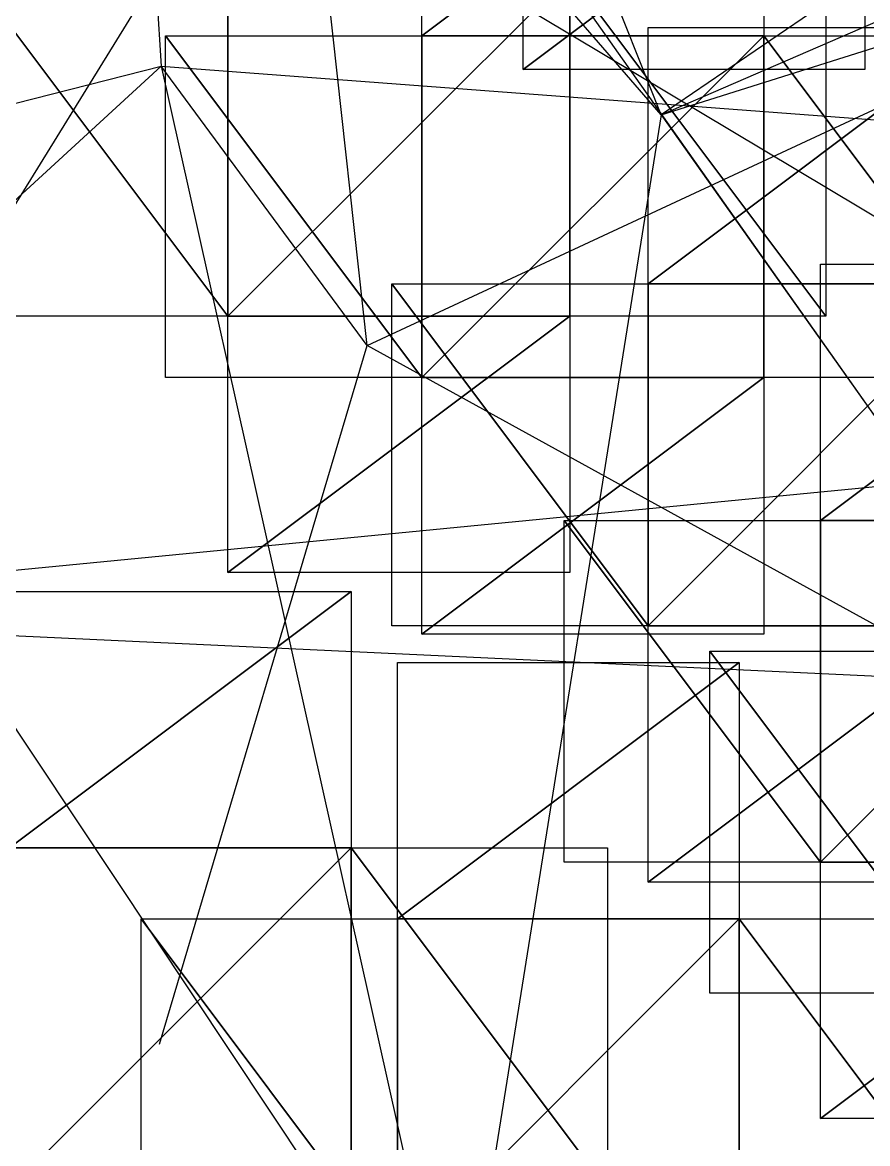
# Model space of a CAD drawing. Header units: metres. Extents: x -204 to 160, y -126 to 162.
# Drawn here: x -39.32 to -24.48, y -28.65 to -8.97 of the extents above; entities that cross this region are included whole.
import ezdxf

# ---------------------------------------------------------------- set-up
doc = ezdxf.new("R2010")
doc.units = ezdxf.units.M

msp = doc.modelspace()

# ---------------------------------------------------------------- linework, layer by layer
for p, q in [((-28.103207, -10.590538, -259.50635), (-48.666924, 13.106949, -273.61987)), ((-42.393276, -16.930363, -272.7777), (-25.890244, 9.73909, -262.0864)), ((-37.855213, 6.790251, -286.30136), (-36.884808, -9.738489, -264.6768)), ((-37.855213, 6.790251, -286.30136), (-36.884808, -9.738489, -264.6768)), ((-33.2682, -14.642693, -242.31567), (-35.43261, 5.1196938, -234.46706)), ((-28.103207, -10.590538, -259.50635), (-33.589653, 3.1471195, -258.0002)), ((-10.635164, 1.3032866, -271.68076), (-28.103207, -10.590538, -259.50635)), ((-33.624786, -2.7577734, -289.06366), (-23.539116, -17.041021, -278.90283)), ((-32.303497, -9.20488, -433.01532), (-32.303497, -4.7048798, -433.01532)), ((-32.303497, -9.20488, -433.01532), (-32.303497, -4.7048798, -433.01532)), ((-32.303497, -9.20488, -433.01532), (-32.303497, -4.7048798, -433.01532)), ((-32.303497, -9.20488, -433.01532), (-32.303497, -4.7048798, -433.01532)), ((-32.303497, -9.20488, -433.01532), (-32.303497, -4.7048798, -433.01532)), ((-32.303497, -9.20488, -433.01532), (-32.303497, -4.7048798, -433.01532)), ((-32.303497, -9.20488, -433.01532), (-32.303497, -4.7048798, -433.01532)), ((-26.303497, -4.7048798, -433.01532), (-26.303497, -9.20488, -433.01532)), ((-26.303497, -4.7048798, -433.01532), (-26.303497, -9.20488, -433.01532)), ((-26.303497, -4.7048798, -433.01532), (-26.303497, -9.20488, -433.01532)), ((-26.303497, -4.7048798, -433.01532), (-26.303497, -9.20488, -433.01532)), ((-26.303497, -4.7048798, -433.01532), (-26.303497, -9.20488, -433.01532)), ((-26.303497, -4.7048798, -433.01532), (-26.303497, -9.20488, -433.01532)), ((-26.303497, -4.7048798, -433.01532), (-26.303497, -9.20488, -433.01532)), ((-30.525787, -9.797379, -433.01532), (-30.525787, -5.2973785, -433.01532)), ((-30.525787, -9.797379, -433.01532), (-30.525787, -5.2973785, -433.01532)), ((-30.525787, -9.797379, -433.01532), (-30.525787, -5.2973785, -433.01532)), ((-24.525787, -5.2973785, -433.01532), (-24.525787, -9.797379, -433.01532)), ((-24.525787, -5.2973785, -433.01532), (-24.525787, -9.797379, -433.01532)), ((-24.525787, -5.2973785, -433.01532), (-24.525787, -9.797379, -433.01532)), ((-28.103207, -10.590538, -259.50635), (-16.896475, -5.747658, -223.67589)), ((-33.2682, -14.642693, -242.31567), (-17.14109, -7.1392493, -253.29237)), ((-28.103207, -10.590538, -259.50635), (-17.14109, -7.1392493, -253.29237)), ((-10.514463, -20.662128, -209.32155), (-31.44392, -8.138844, -212.03003)), ((-25.209991, -8.126923, -433.01532), (-25.209991, -14.126923, -433.01532)), ((-25.209991, -8.126923, -433.01532), (-25.209991, -14.126923, -433.01532)), ((-25.209991, -8.126923, -433.01532), (-25.209991, -14.126923, -433.01532)), ((-25.209991, -8.126923, -433.01532), (-25.209991, -14.126923, -433.01532)), ((-36.803497, -15.20488, -433.01532), (-36.803497, -9.20488, -433.01532)), ((-36.803497, -9.20488, -433.01532), (-32.303497, -9.20488, -433.01532)), ((-36.803497, -15.20488, -433.01532), (-36.803497, -9.20488, -433.01532)), ((-36.803497, -9.20488, -433.01532), (-32.303497, -9.20488, -433.01532)), ((-36.803497, -15.20488, -433.01532), (-36.803497, -9.20488, -433.01532)), ((-36.803497, -9.20488, -433.01532), (-32.303497, -9.20488, -433.01532)), ((-36.803497, -15.20488, -433.01532), (-36.803497, -9.20488, -433.01532)), ((-36.803497, -9.20488, -433.01532), (-32.303497, -9.20488, -433.01532)), ((-36.803497, -15.20488, -433.01532), (-36.803497, -9.20488, -433.01532)), ((-36.803497, -9.20488, -433.01532), (-32.303497, -9.20488, -433.01532)), ((-36.803497, -15.20488, -433.01532), (-36.803497, -9.20488, -433.01532)), ((-36.803497, -9.20488, -433.01532), (-32.303497, -9.20488, -433.01532)), ((-36.803497, -15.20488, -433.01532), (-36.803497, -9.20488, -433.01532)), ((-36.803497, -9.20488, -433.01532), (-32.303497, -9.20488, -433.01532)), ((-28.33136, -13.560669, -433.01532), (-28.33136, -9.060669, -433.01532)), ((-28.33136, -9.060669, -433.01532), (-22.33136, -9.060669, -433.01532)), ((-28.33136, -13.560669, -433.01532), (-28.33136, -9.060669, -433.01532)), ((-28.33136, -9.060669, -433.01532), (-22.33136, -9.060669, -433.01532)), ((-28.33136, -13.560669, -433.01532), (-28.33136, -9.060669, -433.01532)), ((-28.33136, -9.060669, -433.01532), (-22.33136, -9.060669, -433.01532)), ((-28.33136, -13.560669, -433.01532), (-28.33136, -9.060669, -433.01532)), ((-28.33136, -9.060669, -433.01532), (-22.33136, -9.060669, -433.01532)), ((-28.33136, -13.560669, -433.01532), (-28.33136, -9.060669, -433.01532)), ((-28.33136, -9.060669, -433.01532), (-22.33136, -9.060669, -433.01532)), ((-26.303497, -9.20488, -433.01532), (-21.803497, -9.20488, -433.01532)), ((-26.303497, -9.20488, -433.01532), (-21.803497, -9.20488, -433.01532)), ((-26.303497, -9.20488, -433.01532), (-21.803497, -9.20488, -433.01532)), ((-26.303497, -9.20488, -433.01532), (-21.803497, -9.20488, -433.01532)), ((-26.303497, -9.20488, -433.01532), (-21.803497, -9.20488, -433.01532)), ((-26.303497, -9.20488, -433.01532), (-21.803497, -9.20488, -433.01532)), ((-26.303497, -9.20488, -433.01532), (-21.803497, -9.20488, -433.01532)), ((-57.561813, -15.001169, -238.16144), (-36.884808, -9.738489, -264.6768)), ((-36.884808, -9.738489, -264.6768), (-47.361496, -19.359016, -256.12433)), ((-36.884808, -9.738489, -264.6768), (-47.361496, -19.359016, -256.12433)), ((-36.884808, -9.738489, -264.6768), (-31.68674, -33.020416, -256.94885)), ((-36.884808, -9.738489, -264.6768), (-3.7644196, -12.22746, -272.21716)), ((-33.2682, -14.642693, -242.31567), (-36.884808, -9.738489, -264.6768)), ((-24.525787, -9.797379, -433.01532), (-30.525787, -9.797379, -433.01532)), ((-24.525787, -9.797379, -433.01532), (-30.525787, -9.797379, -433.01532)), ((-24.525787, -9.797379, -433.01532), (-30.525787, -9.797379, -433.01532)), ((-28.103207, -10.590538, -259.50635), (-31.68674, -33.020416, -256.94885)), ((-28.103207, -10.590538, -259.50635), (-23.539116, -17.041021, -278.90283)), ((-25.307709, -17.71103, -433.01532), (-25.307709, -13.211029, -433.01532)), ((-25.307709, -13.211029, -433.01532), (-19.307709, -13.211029, -433.01532)), ((-25.307709, -17.71103, -433.01532), (-25.307709, -13.211029, -433.01532)), ((-25.307709, -13.211029, -433.01532), (-19.307709, -13.211029, -433.01532)), ((-32.83136, -19.560669, -433.01532), (-32.83136, -13.560669, -433.01532)), ((-32.83136, -13.560669, -433.01532), (-28.33136, -13.560669, -433.01532)), ((-32.83136, -19.560669, -433.01532), (-32.83136, -13.560669, -433.01532)), ((-32.83136, -13.560669, -433.01532), (-28.33136, -13.560669, -433.01532)), ((-32.83136, -19.560669, -433.01532), (-32.83136, -13.560669, -433.01532)), ((-32.83136, -13.560669, -433.01532), (-28.33136, -13.560669, -433.01532)), ((-32.83136, -19.560669, -433.01532), (-32.83136, -13.560669, -433.01532)), ((-32.83136, -13.560669, -433.01532), (-28.33136, -13.560669, -433.01532)), ((-32.83136, -19.560669, -433.01532), (-32.83136, -13.560669, -433.01532)), ((-32.83136, -13.560669, -433.01532), (-28.33136, -13.560669, -433.01532)), ((-35.70999, -14.126923, -433.01532), (-40.20999, -14.126923, -433.01532)), ((-35.70999, -14.126923, -433.01532), (-40.20999, -14.126923, -433.01532)), ((-35.70999, -14.126923, -433.01532), (-40.20999, -14.126923, -433.01532)), ((-35.70999, -14.126923, -433.01532), (-40.20999, -14.126923, -433.01532)), ((-35.70999, -18.626923, -433.01532), (-35.70999, -14.126923, -433.01532)), ((-35.70999, -18.626923, -433.01532), (-35.70999, -14.126923, -433.01532)), ((-35.70999, -18.626923, -433.01532), (-35.70999, -14.126923, -433.01532)), ((-35.70999, -18.626923, -433.01532), (-35.70999, -14.126923, -433.01532)), ((-25.209991, -14.126923, -433.01532), (-29.709991, -14.126923, -433.01532)), ((-29.709991, -14.126923, -433.01532), (-29.709991, -18.626923, -433.01532)), ((-25.209991, -14.126923, -433.01532), (-29.709991, -14.126923, -433.01532)), ((-29.709991, -14.126923, -433.01532), (-29.709991, -18.626923, -433.01532)), ((-25.209991, -14.126923, -433.01532), (-29.709991, -14.126923, -433.01532)), ((-29.709991, -14.126923, -433.01532), (-29.709991, -18.626923, -433.01532)), ((-25.209991, -14.126923, -433.01532), (-29.709991, -14.126923, -433.01532)), ((-29.709991, -14.126923, -433.01532), (-29.709991, -18.626923, -433.01532)), ((-36.909138, -26.90603, -229.03499), (-33.2682, -14.642693, -242.31567)), ((-22.568594, -20.527117, -242.94984), (-33.2682, -14.642693, -242.31567)), ((-32.303497, -15.20488, -433.01532), (-36.803497, -15.20488, -433.01532)), ((-32.303497, -15.20488, -433.01532), (-36.803497, -15.20488, -433.01532)), ((-32.303497, -15.20488, -433.01532), (-36.803497, -15.20488, -433.01532)), ((-32.303497, -15.20488, -433.01532), (-36.803497, -15.20488, -433.01532)), ((-32.303497, -15.20488, -433.01532), (-36.803497, -15.20488, -433.01532)), ((-32.303497, -15.20488, -433.01532), (-36.803497, -15.20488, -433.01532)), ((-32.303497, -15.20488, -433.01532), (-36.803497, -15.20488, -433.01532)), ((-32.303497, -19.70488, -433.01532), (-32.303497, -15.20488, -433.01532)), ((-32.303497, -19.70488, -433.01532), (-32.303497, -15.20488, -433.01532)), ((-32.303497, -19.70488, -433.01532), (-32.303497, -15.20488, -433.01532)), ((-32.303497, -19.70488, -433.01532), (-32.303497, -15.20488, -433.01532)), ((-32.303497, -19.70488, -433.01532), (-32.303497, -15.20488, -433.01532)), ((-32.303497, -19.70488, -433.01532), (-32.303497, -15.20488, -433.01532)), ((-32.303497, -19.70488, -433.01532), (-32.303497, -15.20488, -433.01532)), ((-21.803497, -15.20488, -433.01532), (-26.303497, -15.20488, -433.01532)), ((-26.303497, -15.20488, -433.01532), (-26.303497, -19.70488, -433.01532)), ((-21.803497, -15.20488, -433.01532), (-26.303497, -15.20488, -433.01532)), ((-26.303497, -15.20488, -433.01532), (-26.303497, -19.70488, -433.01532)), ((-21.803497, -15.20488, -433.01532), (-26.303497, -15.20488, -433.01532)), ((-26.303497, -15.20488, -433.01532), (-26.303497, -19.70488, -433.01532)), ((-21.803497, -15.20488, -433.01532), (-26.303497, -15.20488, -433.01532)), ((-26.303497, -15.20488, -433.01532), (-26.303497, -19.70488, -433.01532)), ((-21.803497, -15.20488, -433.01532), (-26.303497, -15.20488, -433.01532)), ((-26.303497, -15.20488, -433.01532), (-26.303497, -19.70488, -433.01532)), ((-21.803497, -15.20488, -433.01532), (-26.303497, -15.20488, -433.01532)), ((-26.303497, -15.20488, -433.01532), (-26.303497, -19.70488, -433.01532)), ((-21.803497, -15.20488, -433.01532), (-26.303497, -15.20488, -433.01532)), ((-26.303497, -15.20488, -433.01532), (-26.303497, -19.70488, -433.01532)), ((-23.539116, -17.041021, -278.90283), (-47.361496, -19.359016, -256.12433)), ((-42.393276, -16.930363, -272.7777), (-31.68674, -33.020416, -256.94885)), ((-29.807709, -23.71103, -433.01532), (-29.807709, -17.71103, -433.01532)), ((-29.807709, -17.71103, -433.01532), (-25.307709, -17.71103, -433.01532)), ((-29.807709, -23.71103, -433.01532), (-29.807709, -17.71103, -433.01532)), ((-29.807709, -17.71103, -433.01532), (-25.307709, -17.71103, -433.01532)), ((-29.709991, -18.626923, -433.01532), (-35.70999, -18.626923, -433.01532)), ((-29.709991, -18.626923, -433.01532), (-35.70999, -18.626923, -433.01532)), ((-29.709991, -18.626923, -433.01532), (-35.70999, -18.626923, -433.01532)), ((-29.709991, -18.626923, -433.01532), (-35.70999, -18.626923, -433.01532)), ((-39.54605, -18.957321, -433.01532), (-33.54605, -18.957321, -433.01532)), ((-39.54605, -18.957321, -433.01532), (-33.54605, -18.957321, -433.01532)), ((-39.54605, -18.957321, -433.01532), (-33.54605, -18.957321, -433.01532)), ((-39.54605, -18.957321, -433.01532), (-33.54605, -18.957321, -433.01532)), ((-39.54605, -18.957321, -433.01532), (-33.54605, -18.957321, -433.01532)), ((-39.54605, -18.957321, -433.01532), (-33.54605, -18.957321, -433.01532)), ((-39.54605, -18.957321, -433.01532), (-33.54605, -18.957321, -433.01532)), ((-39.54605, -18.957321, -433.01532), (-33.54605, -18.957321, -433.01532)), ((-33.54605, -18.957321, -433.01532), (-33.54605, -23.457321, -433.01532)), ((-33.54605, -18.957321, -433.01532), (-33.54605, -23.457321, -433.01532)), ((-33.54605, -18.957321, -433.01532), (-33.54605, -23.457321, -433.01532)), ((-33.54605, -18.957321, -433.01532), (-33.54605, -23.457321, -433.01532)), ((-33.54605, -18.957321, -433.01532), (-33.54605, -23.457321, -433.01532)), ((-33.54605, -18.957321, -433.01532), (-33.54605, -23.457321, -433.01532)), ((-33.54605, -18.957321, -433.01532), (-33.54605, -23.457321, -433.01532)), ((-33.54605, -18.957321, -433.01532), (-33.54605, -23.457321, -433.01532)), ((-47.361496, -19.359016, -256.12433), (-22.568594, -20.527117, -242.94984)), ((-28.33136, -19.560669, -433.01532), (-32.83136, -19.560669, -433.01532)), ((-28.33136, -19.560669, -433.01532), (-32.83136, -19.560669, -433.01532)), ((-28.33136, -19.560669, -433.01532), (-32.83136, -19.560669, -433.01532)), ((-28.33136, -19.560669, -433.01532), (-32.83136, -19.560669, -433.01532)), ((-28.33136, -19.560669, -433.01532), (-32.83136, -19.560669, -433.01532)), ((-28.33136, -24.060669, -433.01532), (-28.33136, -19.560669, -433.01532)), ((-28.33136, -24.060669, -433.01532), (-28.33136, -19.560669, -433.01532)), ((-28.33136, -24.060669, -433.01532), (-28.33136, -19.560669, -433.01532)), ((-28.33136, -24.060669, -433.01532), (-28.33136, -19.560669, -433.01532)), ((-28.33136, -24.060669, -433.01532), (-28.33136, -19.560669, -433.01532)), ((-26.303497, -19.70488, -433.01532), (-32.303497, -19.70488, -433.01532)), ((-26.303497, -19.70488, -433.01532), (-32.303497, -19.70488, -433.01532)), ((-26.303497, -19.70488, -433.01532), (-32.303497, -19.70488, -433.01532)), ((-26.303497, -19.70488, -433.01532), (-32.303497, -19.70488, -433.01532)), ((-26.303497, -19.70488, -433.01532), (-32.303497, -19.70488, -433.01532)), ((-26.303497, -19.70488, -433.01532), (-32.303497, -19.70488, -433.01532)), ((-26.303497, -19.70488, -433.01532), (-32.303497, -19.70488, -433.01532)), ((-27.250519, -26.006287, -433.01532), (-27.250519, -20.006287, -433.01532)), ((-27.250519, -20.006287, -433.01532), (-22.750519, -20.006287, -433.01532)), ((-32.73468, -24.706451, -433.01532), (-32.73468, -20.206451, -433.01532)), ((-32.73468, -20.206451, -433.01532), (-26.73468, -20.206451, -433.01532)), ((-32.73468, -24.706451, -433.01532), (-32.73468, -20.206451, -433.01532)), ((-32.73468, -20.206451, -433.01532), (-26.73468, -20.206451, -433.01532)), ((-26.73468, -20.206451, -433.01532), (-26.73468, -24.706451, -433.01532)), ((-26.73468, -20.206451, -433.01532), (-26.73468, -24.706451, -433.01532)), ((-33.54605, -23.457321, -433.01532), (-29.046051, -23.457321, -433.01532)), ((-33.54605, -23.457321, -433.01532), (-29.046051, -23.457321, -433.01532)), ((-33.54605, -23.457321, -433.01532), (-29.046051, -23.457321, -433.01532)), ((-33.54605, -23.457321, -433.01532), (-29.046051, -23.457321, -433.01532)), ((-33.54605, -23.457321, -433.01532), (-29.046051, -23.457321, -433.01532)), ((-33.54605, -23.457321, -433.01532), (-29.046051, -23.457321, -433.01532)), ((-33.54605, -23.457321, -433.01532), (-29.046051, -23.457321, -433.01532)), ((-33.54605, -23.457321, -433.01532), (-29.046051, -23.457321, -433.01532)), ((-29.046051, -23.457321, -433.01532), (-29.046051, -29.457321, -433.01532)), ((-29.046051, -23.457321, -433.01532), (-29.046051, -29.457321, -433.01532)), ((-29.046051, -23.457321, -433.01532), (-29.046051, -29.457321, -433.01532)), ((-29.046051, -23.457321, -433.01532), (-29.046051, -29.457321, -433.01532)), ((-29.046051, -23.457321, -433.01532), (-29.046051, -29.457321, -433.01532)), ((-29.046051, -23.457321, -433.01532), (-29.046051, -29.457321, -433.01532)), ((-29.046051, -23.457321, -433.01532), (-29.046051, -29.457321, -433.01532)), ((-29.046051, -23.457321, -433.01532), (-29.046051, -29.457321, -433.01532)), ((-25.307709, -23.71103, -433.01532), (-29.807709, -23.71103, -433.01532)), ((-25.307709, -23.71103, -433.01532), (-29.807709, -23.71103, -433.01532)), ((-25.307709, -28.21103, -433.01532), (-25.307709, -23.71103, -433.01532)), ((-25.307709, -28.21103, -433.01532), (-25.307709, -23.71103, -433.01532)), ((-22.33136, -24.060669, -433.01532), (-28.33136, -24.060669, -433.01532)), ((-22.33136, -24.060669, -433.01532), (-28.33136, -24.060669, -433.01532)), ((-22.33136, -24.060669, -433.01532), (-28.33136, -24.060669, -433.01532)), ((-22.33136, -24.060669, -433.01532), (-28.33136, -24.060669, -433.01532)), ((-22.33136, -24.060669, -433.01532), (-28.33136, -24.060669, -433.01532)), ((-37.23468, -30.706451, -433.01532), (-37.23468, -24.706451, -433.01532)), ((-37.23468, -24.706451, -433.01532), (-32.73468, -24.706451, -433.01532)), ((-37.23468, -30.706451, -433.01532), (-37.23468, -24.706451, -433.01532)), ((-37.23468, -24.706451, -433.01532), (-32.73468, -24.706451, -433.01532)), ((-26.73468, -24.706451, -433.01532), (-22.23468, -24.706451, -433.01532)), ((-26.73468, -24.706451, -433.01532), (-22.23468, -24.706451, -433.01532)), ((-22.750519, -26.006287, -433.01532), (-27.250519, -26.006287, -433.01532)), ((-19.307709, -28.21103, -433.01532), (-25.307709, -28.21103, -433.01532)), ((-19.307709, -28.21103, -433.01532), (-25.307709, -28.21103, -433.01532))]:
    msp.add_line(p, q)
for points in [[(-32.303497, -9.20488, -433.01532), (-32.303497, -4.7048798, -433.01532), (-26.303497, -4.7048798, -433.01532), (-26.303398, -4.7047796, -433.01523)], [(-32.303497, -9.20488, -433.01532), (-32.303497, -4.7048798, -433.01532), (-26.303497, -4.7048798, -433.01532), (-26.303398, -4.7047796, -433.01523)], [(-32.303497, -9.20488, -433.01532), (-32.303497, -4.7048798, -433.01532), (-26.303497, -4.7048798, -433.01532), (-26.303398, -4.7047796, -433.01523)], [(-32.303497, -9.20488, -433.01532), (-32.303497, -4.7048798, -433.01532), (-26.303497, -4.7048798, -433.01532), (-26.303398, -4.7047796, -433.01523)], [(-32.303497, -9.20488, -433.01532), (-32.303497, -4.7048798, -433.01532), (-26.303497, -4.7048798, -433.01532), (-26.303398, -4.7047796, -433.01523)], [(-32.303497, -9.20488, -433.01532), (-32.303497, -4.7048798, -433.01532), (-26.303497, -4.7048798, -433.01532), (-26.303398, -4.7047796, -433.01523)], [(-32.303497, -9.20488, -433.01532), (-32.303497, -4.7048798, -433.01532), (-26.303497, -4.7048798, -433.01532), (-26.303398, -4.7047796, -433.01523)], [(-32.303497, -9.20488, -433.01532), (-26.303497, -4.7048798, -433.01532), (-26.303497, -9.20488, -433.01532), (-26.303398, -9.20478, -433.01523)], [(-32.303497, -9.20488, -433.01532), (-26.303497, -4.7048798, -433.01532), (-26.303497, -9.20488, -433.01532), (-26.303398, -9.20478, -433.01523)], [(-32.303497, -9.20488, -433.01532), (-26.303497, -4.7048798, -433.01532), (-26.303497, -9.20488, -433.01532), (-26.303398, -9.20478, -433.01523)], [(-32.303497, -9.20488, -433.01532), (-26.303497, -4.7048798, -433.01532), (-26.303497, -9.20488, -433.01532), (-26.303398, -9.20478, -433.01523)], [(-32.303497, -9.20488, -433.01532), (-26.303497, -4.7048798, -433.01532), (-26.303497, -9.20488, -433.01532), (-26.303398, -9.20478, -433.01523)], [(-32.303497, -9.20488, -433.01532), (-26.303497, -4.7048798, -433.01532), (-26.303497, -9.20488, -433.01532), (-26.303398, -9.20478, -433.01523)], [(-32.303497, -9.20488, -433.01532), (-26.303497, -4.7048798, -433.01532), (-26.303497, -9.20488, -433.01532), (-26.303398, -9.20478, -433.01523)], [(-24.525787, -5.2973785, -433.01532), (-30.525787, -9.797379, -433.01532), (-30.525787, -5.2973785, -433.01532), (-30.525688, -5.2972784, -433.01523)], [(-24.525787, -5.2973785, -433.01532), (-30.525787, -9.797379, -433.01532), (-30.525787, -5.2973785, -433.01532), (-30.525688, -5.2972784, -433.01523)], [(-24.525787, -5.2973785, -433.01532), (-30.525787, -9.797379, -433.01532), (-30.525787, -5.2973785, -433.01532), (-30.525688, -5.2972784, -433.01523)], [(-24.525787, -5.2973785, -433.01532), (-24.525787, -9.797379, -433.01532), (-30.525787, -9.797379, -433.01532), (-30.525688, -9.797278, -433.01523)], [(-24.525787, -5.2973785, -433.01532), (-24.525787, -9.797379, -433.01532), (-30.525787, -9.797379, -433.01532), (-30.525688, -9.797278, -433.01523)], [(-24.525787, -5.2973785, -433.01532), (-24.525787, -9.797379, -433.01532), (-30.525787, -9.797379, -433.01532), (-30.525688, -9.797278, -433.01523)], [(-35.70999, -14.126923, -433.01532), (-40.20999, -14.126923, -433.01532), (-40.20999, -8.126923, -433.01532), (-40.209892, -8.126822, -433.01523)], [(-35.70999, -14.126923, -433.01532), (-40.20999, -8.126923, -433.01532), (-35.70999, -8.126923, -433.01532), (-35.709892, -8.126822, -433.01523)], [(-35.70999, -14.126923, -433.01532), (-40.20999, -14.126923, -433.01532), (-40.20999, -8.126923, -433.01532), (-40.209892, -8.126822, -433.01523)], [(-35.70999, -14.126923, -433.01532), (-40.20999, -8.126923, -433.01532), (-35.70999, -8.126923, -433.01532), (-35.709892, -8.126822, -433.01523)], [(-35.70999, -14.126923, -433.01532), (-40.20999, -14.126923, -433.01532), (-40.20999, -8.126923, -433.01532), (-40.209892, -8.126822, -433.01523)], [(-35.70999, -14.126923, -433.01532), (-40.20999, -8.126923, -433.01532), (-35.70999, -8.126923, -433.01532), (-35.709892, -8.126822, -433.01523)], [(-35.70999, -14.126923, -433.01532), (-40.20999, -14.126923, -433.01532), (-40.20999, -8.126923, -433.01532), (-40.209892, -8.126822, -433.01523)], [(-35.70999, -14.126923, -433.01532), (-40.20999, -8.126923, -433.01532), (-35.70999, -8.126923, -433.01532), (-35.709892, -8.126822, -433.01523)], [(-35.70999, -14.126923, -433.01532), (-35.70999, -8.126923, -433.01532), (-29.709991, -8.126923, -433.01532), (-29.709892, -8.126822, -433.01523)], [(-35.70999, -14.126923, -433.01532), (-35.70999, -8.126923, -433.01532), (-29.709991, -8.126923, -433.01532), (-29.709892, -8.126822, -433.01523)], [(-35.70999, -14.126923, -433.01532), (-35.70999, -8.126923, -433.01532), (-29.709991, -8.126923, -433.01532), (-29.709892, -8.126822, -433.01523)], [(-35.70999, -14.126923, -433.01532), (-35.70999, -8.126923, -433.01532), (-29.709991, -8.126923, -433.01532), (-29.709892, -8.126822, -433.01523)], [(-29.709991, -8.126923, -433.01532), (-29.709991, -14.126923, -433.01532), (-35.70999, -14.126923, -433.01532), (-35.709892, -14.126822, -433.01523)], [(-29.709991, -8.126923, -433.01532), (-29.709991, -14.126923, -433.01532), (-35.70999, -14.126923, -433.01532), (-35.709892, -14.126822, -433.01523)], [(-29.709991, -8.126923, -433.01532), (-29.709991, -14.126923, -433.01532), (-35.70999, -14.126923, -433.01532), (-35.709892, -14.126822, -433.01523)], [(-29.709991, -8.126923, -433.01532), (-29.709991, -14.126923, -433.01532), (-35.70999, -14.126923, -433.01532), (-35.709892, -14.126822, -433.01523)], [(-29.709991, -8.126923, -433.01532), (-25.209991, -8.126923, -433.01532), (-25.209991, -14.126923, -433.01532), (-25.209892, -14.126822, -433.01523)], [(-29.709991, -8.126923, -433.01532), (-25.209991, -14.126923, -433.01532), (-29.709991, -14.126923, -433.01532), (-29.709892, -14.126822, -433.01523)], [(-29.709991, -8.126923, -433.01532), (-25.209991, -8.126923, -433.01532), (-25.209991, -14.126923, -433.01532), (-25.209892, -14.126822, -433.01523)], [(-29.709991, -8.126923, -433.01532), (-25.209991, -14.126923, -433.01532), (-29.709991, -14.126923, -433.01532), (-29.709892, -14.126822, -433.01523)], [(-29.709991, -8.126923, -433.01532), (-25.209991, -8.126923, -433.01532), (-25.209991, -14.126923, -433.01532), (-25.209892, -14.126822, -433.01523)], [(-29.709991, -8.126923, -433.01532), (-25.209991, -14.126923, -433.01532), (-29.709991, -14.126923, -433.01532), (-29.709892, -14.126822, -433.01523)], [(-29.709991, -8.126923, -433.01532), (-25.209991, -8.126923, -433.01532), (-25.209991, -14.126923, -433.01532), (-25.209892, -14.126822, -433.01523)], [(-29.709991, -8.126923, -433.01532), (-25.209991, -14.126923, -433.01532), (-29.709991, -14.126923, -433.01532), (-29.709892, -14.126822, -433.01523)], [(-32.303497, -15.20488, -433.01532), (-36.803497, -15.20488, -433.01532), (-36.803497, -9.20488, -433.01532), (-36.8034, -9.20478, -433.01523)], [(-32.303497, -15.20488, -433.01532), (-36.803497, -9.20488, -433.01532), (-32.303497, -9.20488, -433.01532), (-32.3034, -9.20478, -433.01523)], [(-32.303497, -15.20488, -433.01532), (-36.803497, -15.20488, -433.01532), (-36.803497, -9.20488, -433.01532), (-36.8034, -9.20478, -433.01523)], [(-32.303497, -15.20488, -433.01532), (-36.803497, -9.20488, -433.01532), (-32.303497, -9.20488, -433.01532), (-32.3034, -9.20478, -433.01523)], [(-32.303497, -15.20488, -433.01532), (-36.803497, -15.20488, -433.01532), (-36.803497, -9.20488, -433.01532), (-36.8034, -9.20478, -433.01523)], [(-32.303497, -15.20488, -433.01532), (-36.803497, -9.20488, -433.01532), (-32.303497, -9.20488, -433.01532), (-32.3034, -9.20478, -433.01523)], [(-32.303497, -15.20488, -433.01532), (-36.803497, -15.20488, -433.01532), (-36.803497, -9.20488, -433.01532), (-36.8034, -9.20478, -433.01523)], [(-32.303497, -15.20488, -433.01532), (-36.803497, -9.20488, -433.01532), (-32.303497, -9.20488, -433.01532), (-32.3034, -9.20478, -433.01523)], [(-32.303497, -15.20488, -433.01532), (-36.803497, -15.20488, -433.01532), (-36.803497, -9.20488, -433.01532), (-36.8034, -9.20478, -433.01523)], [(-32.303497, -15.20488, -433.01532), (-36.803497, -9.20488, -433.01532), (-32.303497, -9.20488, -433.01532), (-32.3034, -9.20478, -433.01523)], [(-32.303497, -15.20488, -433.01532), (-36.803497, -15.20488, -433.01532), (-36.803497, -9.20488, -433.01532), (-36.8034, -9.20478, -433.01523)], [(-32.303497, -15.20488, -433.01532), (-36.803497, -9.20488, -433.01532), (-32.303497, -9.20488, -433.01532), (-32.3034, -9.20478, -433.01523)], [(-32.303497, -15.20488, -433.01532), (-36.803497, -15.20488, -433.01532), (-36.803497, -9.20488, -433.01532), (-36.8034, -9.20478, -433.01523)], [(-32.303497, -15.20488, -433.01532), (-36.803497, -9.20488, -433.01532), (-32.303497, -9.20488, -433.01532), (-32.3034, -9.20478, -433.01523)], [(-32.303497, -15.20488, -433.01532), (-32.303497, -9.20488, -433.01532), (-26.303497, -9.20488, -433.01532), (-26.303398, -9.20478, -433.01523)], [(-32.303497, -15.20488, -433.01532), (-32.303497, -9.20488, -433.01532), (-26.303497, -9.20488, -433.01532), (-26.303398, -9.20478, -433.01523)], [(-32.303497, -15.20488, -433.01532), (-32.303497, -9.20488, -433.01532), (-26.303497, -9.20488, -433.01532), (-26.303398, -9.20478, -433.01523)], [(-32.303497, -15.20488, -433.01532), (-32.303497, -9.20488, -433.01532), (-26.303497, -9.20488, -433.01532), (-26.303398, -9.20478, -433.01523)], [(-32.303497, -15.20488, -433.01532), (-32.303497, -9.20488, -433.01532), (-26.303497, -9.20488, -433.01532), (-26.303398, -9.20478, -433.01523)], [(-32.303497, -15.20488, -433.01532), (-32.303497, -9.20488, -433.01532), (-26.303497, -9.20488, -433.01532), (-26.303398, -9.20478, -433.01523)], [(-32.303497, -15.20488, -433.01532), (-32.303497, -9.20488, -433.01532), (-26.303497, -9.20488, -433.01532), (-26.303398, -9.20478, -433.01523)], [(-26.303497, -9.20488, -433.01532), (-26.303497, -15.20488, -433.01532), (-32.303497, -15.20488, -433.01532), (-32.3034, -15.20478, -433.01523)], [(-26.303497, -9.20488, -433.01532), (-26.303497, -15.20488, -433.01532), (-32.303497, -15.20488, -433.01532), (-32.3034, -15.20478, -433.01523)], [(-26.303497, -9.20488, -433.01532), (-26.303497, -15.20488, -433.01532), (-32.303497, -15.20488, -433.01532), (-32.3034, -15.20478, -433.01523)], [(-26.303497, -9.20488, -433.01532), (-26.303497, -15.20488, -433.01532), (-32.303497, -15.20488, -433.01532), (-32.3034, -15.20478, -433.01523)], [(-26.303497, -9.20488, -433.01532), (-26.303497, -15.20488, -433.01532), (-32.303497, -15.20488, -433.01532), (-32.3034, -15.20478, -433.01523)], [(-26.303497, -9.20488, -433.01532), (-26.303497, -15.20488, -433.01532), (-32.303497, -15.20488, -433.01532), (-32.3034, -15.20478, -433.01523)], [(-26.303497, -9.20488, -433.01532), (-26.303497, -15.20488, -433.01532), (-32.303497, -15.20488, -433.01532), (-32.3034, -15.20478, -433.01523)], [(-28.33136, -13.560669, -433.01532), (-28.33136, -9.060669, -433.01532), (-22.33136, -9.060669, -433.01532), (-22.33126, -9.060569, -433.01523)], [(-28.33136, -13.560669, -433.01532), (-28.33136, -9.060669, -433.01532), (-22.33136, -9.060669, -433.01532), (-22.33126, -9.060569, -433.01523)], [(-28.33136, -13.560669, -433.01532), (-28.33136, -9.060669, -433.01532), (-22.33136, -9.060669, -433.01532), (-22.33126, -9.060569, -433.01523)], [(-28.33136, -13.560669, -433.01532), (-28.33136, -9.060669, -433.01532), (-22.33136, -9.060669, -433.01532), (-22.33126, -9.060569, -433.01523)], [(-28.33136, -13.560669, -433.01532), (-28.33136, -9.060669, -433.01532), (-22.33136, -9.060669, -433.01532), (-22.33126, -9.060569, -433.01523)], [(-28.33136, -13.560669, -433.01532), (-22.33136, -9.060669, -433.01532), (-22.33136, -13.560669, -433.01532), (-22.33126, -13.560569, -433.01523)], [(-28.33136, -13.560669, -433.01532), (-22.33136, -9.060669, -433.01532), (-22.33136, -13.560669, -433.01532), (-22.33126, -13.560569, -433.01523)], [(-28.33136, -13.560669, -433.01532), (-22.33136, -9.060669, -433.01532), (-22.33136, -13.560669, -433.01532), (-22.33126, -13.560569, -433.01523)], [(-28.33136, -13.560669, -433.01532), (-22.33136, -9.060669, -433.01532), (-22.33136, -13.560669, -433.01532), (-22.33126, -13.560569, -433.01523)], [(-28.33136, -13.560669, -433.01532), (-22.33136, -9.060669, -433.01532), (-22.33136, -13.560669, -433.01532), (-22.33126, -13.560569, -433.01523)], [(-26.303497, -9.20488, -433.01532), (-21.803497, -9.20488, -433.01532), (-21.803497, -15.20488, -433.01532), (-21.803398, -15.20478, -433.01523)], [(-26.303497, -9.20488, -433.01532), (-21.803497, -15.20488, -433.01532), (-26.303497, -15.20488, -433.01532), (-26.303398, -15.20478, -433.01523)], [(-26.303497, -9.20488, -433.01532), (-21.803497, -9.20488, -433.01532), (-21.803497, -15.20488, -433.01532), (-21.803398, -15.20478, -433.01523)], [(-26.303497, -9.20488, -433.01532), (-21.803497, -15.20488, -433.01532), (-26.303497, -15.20488, -433.01532), (-26.303398, -15.20478, -433.01523)], [(-26.303497, -9.20488, -433.01532), (-21.803497, -9.20488, -433.01532), (-21.803497, -15.20488, -433.01532), (-21.803398, -15.20478, -433.01523)], [(-26.303497, -9.20488, -433.01532), (-21.803497, -15.20488, -433.01532), (-26.303497, -15.20488, -433.01532), (-26.303398, -15.20478, -433.01523)], [(-26.303497, -9.20488, -433.01532), (-21.803497, -9.20488, -433.01532), (-21.803497, -15.20488, -433.01532), (-21.803398, -15.20478, -433.01523)], [(-26.303497, -9.20488, -433.01532), (-21.803497, -15.20488, -433.01532), (-26.303497, -15.20488, -433.01532), (-26.303398, -15.20478, -433.01523)], [(-26.303497, -9.20488, -433.01532), (-21.803497, -9.20488, -433.01532), (-21.803497, -15.20488, -433.01532), (-21.803398, -15.20478, -433.01523)], [(-26.303497, -9.20488, -433.01532), (-21.803497, -15.20488, -433.01532), (-26.303497, -15.20488, -433.01532), (-26.303398, -15.20478, -433.01523)], [(-26.303497, -9.20488, -433.01532), (-21.803497, -9.20488, -433.01532), (-21.803497, -15.20488, -433.01532), (-21.803398, -15.20478, -433.01523)], [(-26.303497, -9.20488, -433.01532), (-21.803497, -15.20488, -433.01532), (-26.303497, -15.20488, -433.01532), (-26.303398, -15.20478, -433.01523)], [(-26.303497, -9.20488, -433.01532), (-21.803497, -9.20488, -433.01532), (-21.803497, -15.20488, -433.01532), (-21.803398, -15.20478, -433.01523)], [(-26.303497, -9.20488, -433.01532), (-21.803497, -15.20488, -433.01532), (-26.303497, -15.20488, -433.01532), (-26.303398, -15.20478, -433.01523)], [(-25.307709, -17.71103, -433.01532), (-25.307709, -13.211029, -433.01532), (-19.307709, -13.211029, -433.01532), (-19.30761, -13.210929, -433.01523)], [(-25.307709, -17.71103, -433.01532), (-25.307709, -13.211029, -433.01532), (-19.307709, -13.211029, -433.01532), (-19.30761, -13.210929, -433.01523)], [(-25.307709, -17.71103, -433.01532), (-19.307709, -13.211029, -433.01532), (-19.307709, -17.71103, -433.01532), (-19.30761, -17.71093, -433.01523)], [(-25.307709, -17.71103, -433.01532), (-19.307709, -13.211029, -433.01532), (-19.307709, -17.71103, -433.01532), (-19.30761, -17.71093, -433.01523)], [(-28.33136, -19.560669, -433.01532), (-32.83136, -19.560669, -433.01532), (-32.83136, -13.560669, -433.01532), (-32.83126, -13.560569, -433.01523)], [(-28.33136, -19.560669, -433.01532), (-32.83136, -13.560669, -433.01532), (-28.33136, -13.560669, -433.01532), (-28.33126, -13.560569, -433.01523)], [(-28.33136, -19.560669, -433.01532), (-32.83136, -19.560669, -433.01532), (-32.83136, -13.560669, -433.01532), (-32.83126, -13.560569, -433.01523)], [(-28.33136, -19.560669, -433.01532), (-32.83136, -13.560669, -433.01532), (-28.33136, -13.560669, -433.01532), (-28.33126, -13.560569, -433.01523)], [(-28.33136, -19.560669, -433.01532), (-32.83136, -19.560669, -433.01532), (-32.83136, -13.560669, -433.01532), (-32.83126, -13.560569, -433.01523)], [(-28.33136, -19.560669, -433.01532), (-32.83136, -13.560669, -433.01532), (-28.33136, -13.560669, -433.01532), (-28.33126, -13.560569, -433.01523)], [(-28.33136, -19.560669, -433.01532), (-32.83136, -19.560669, -433.01532), (-32.83136, -13.560669, -433.01532), (-32.83126, -13.560569, -433.01523)], [(-28.33136, -19.560669, -433.01532), (-32.83136, -13.560669, -433.01532), (-28.33136, -13.560669, -433.01532), (-28.33126, -13.560569, -433.01523)], [(-28.33136, -19.560669, -433.01532), (-32.83136, -19.560669, -433.01532), (-32.83136, -13.560669, -433.01532), (-32.83126, -13.560569, -433.01523)], [(-28.33136, -19.560669, -433.01532), (-32.83136, -13.560669, -433.01532), (-28.33136, -13.560669, -433.01532), (-28.33126, -13.560569, -433.01523)], [(-28.33136, -19.560669, -433.01532), (-28.33136, -13.560669, -433.01532), (-22.33136, -13.560669, -433.01532), (-22.33126, -13.560569, -433.01523)], [(-28.33136, -19.560669, -433.01532), (-28.33136, -13.560669, -433.01532), (-22.33136, -13.560669, -433.01532), (-22.33126, -13.560569, -433.01523)], [(-28.33136, -19.560669, -433.01532), (-28.33136, -13.560669, -433.01532), (-22.33136, -13.560669, -433.01532), (-22.33126, -13.560569, -433.01523)], [(-28.33136, -19.560669, -433.01532), (-28.33136, -13.560669, -433.01532), (-22.33136, -13.560669, -433.01532), (-22.33126, -13.560569, -433.01523)], [(-28.33136, -19.560669, -433.01532), (-28.33136, -13.560669, -433.01532), (-22.33136, -13.560669, -433.01532), (-22.33126, -13.560569, -433.01523)], [(-22.33136, -13.560669, -433.01532), (-22.33136, -19.560669, -433.01532), (-28.33136, -19.560669, -433.01532), (-28.33126, -19.56057, -433.01523)], [(-22.33136, -13.560669, -433.01532), (-22.33136, -19.560669, -433.01532), (-28.33136, -19.560669, -433.01532), (-28.33126, -19.56057, -433.01523)], [(-22.33136, -13.560669, -433.01532), (-22.33136, -19.560669, -433.01532), (-28.33136, -19.560669, -433.01532), (-28.33126, -19.56057, -433.01523)], [(-22.33136, -13.560669, -433.01532), (-22.33136, -19.560669, -433.01532), (-28.33136, -19.560669, -433.01532), (-28.33126, -19.56057, -433.01523)], [(-22.33136, -13.560669, -433.01532), (-22.33136, -19.560669, -433.01532), (-28.33136, -19.560669, -433.01532), (-28.33126, -19.56057, -433.01523)], [(-29.709991, -14.126923, -433.01532), (-35.70999, -18.626923, -433.01532), (-35.70999, -14.126923, -433.01532), (-35.709892, -14.126822, -433.01523)], [(-29.709991, -14.126923, -433.01532), (-35.70999, -18.626923, -433.01532), (-35.70999, -14.126923, -433.01532), (-35.709892, -14.126822, -433.01523)], [(-29.709991, -14.126923, -433.01532), (-35.70999, -18.626923, -433.01532), (-35.70999, -14.126923, -433.01532), (-35.709892, -14.126822, -433.01523)], [(-29.709991, -14.126923, -433.01532), (-35.70999, -18.626923, -433.01532), (-35.70999, -14.126923, -433.01532), (-35.709892, -14.126822, -433.01523)], [(-29.709991, -14.126923, -433.01532), (-29.709991, -18.626923, -433.01532), (-35.70999, -18.626923, -433.01532), (-35.709892, -18.626823, -433.01523)], [(-29.709991, -14.126923, -433.01532), (-29.709991, -18.626923, -433.01532), (-35.70999, -18.626923, -433.01532), (-35.709892, -18.626823, -433.01523)], [(-29.709991, -14.126923, -433.01532), (-29.709991, -18.626923, -433.01532), (-35.70999, -18.626923, -433.01532), (-35.709892, -18.626823, -433.01523)], [(-29.709991, -14.126923, -433.01532), (-29.709991, -18.626923, -433.01532), (-35.70999, -18.626923, -433.01532), (-35.709892, -18.626823, -433.01523)], [(-26.303497, -15.20488, -433.01532), (-32.303497, -19.70488, -433.01532), (-32.303497, -15.20488, -433.01532), (-32.3034, -15.20478, -433.01523)], [(-26.303497, -15.20488, -433.01532), (-32.303497, -19.70488, -433.01532), (-32.303497, -15.20488, -433.01532), (-32.3034, -15.20478, -433.01523)], [(-26.303497, -15.20488, -433.01532), (-32.303497, -19.70488, -433.01532), (-32.303497, -15.20488, -433.01532), (-32.3034, -15.20478, -433.01523)], [(-26.303497, -15.20488, -433.01532), (-32.303497, -19.70488, -433.01532), (-32.303497, -15.20488, -433.01532), (-32.3034, -15.20478, -433.01523)], [(-26.303497, -15.20488, -433.01532), (-32.303497, -19.70488, -433.01532), (-32.303497, -15.20488, -433.01532), (-32.3034, -15.20478, -433.01523)], [(-26.303497, -15.20488, -433.01532), (-32.303497, -19.70488, -433.01532), (-32.303497, -15.20488, -433.01532), (-32.3034, -15.20478, -433.01523)], [(-26.303497, -15.20488, -433.01532), (-32.303497, -19.70488, -433.01532), (-32.303497, -15.20488, -433.01532), (-32.3034, -15.20478, -433.01523)], [(-26.303497, -15.20488, -433.01532), (-26.303497, -19.70488, -433.01532), (-32.303497, -19.70488, -433.01532), (-32.3034, -19.70478, -433.01523)], [(-26.303497, -15.20488, -433.01532), (-26.303497, -19.70488, -433.01532), (-32.303497, -19.70488, -433.01532), (-32.3034, -19.70478, -433.01523)], [(-26.303497, -15.20488, -433.01532), (-26.303497, -19.70488, -433.01532), (-32.303497, -19.70488, -433.01532), (-32.3034, -19.70478, -433.01523)], [(-26.303497, -15.20488, -433.01532), (-26.303497, -19.70488, -433.01532), (-32.303497, -19.70488, -433.01532), (-32.3034, -19.70478, -433.01523)], [(-26.303497, -15.20488, -433.01532), (-26.303497, -19.70488, -433.01532), (-32.303497, -19.70488, -433.01532), (-32.3034, -19.70478, -433.01523)], [(-26.303497, -15.20488, -433.01532), (-26.303497, -19.70488, -433.01532), (-32.303497, -19.70488, -433.01532), (-32.3034, -19.70478, -433.01523)], [(-26.303497, -15.20488, -433.01532), (-26.303497, -19.70488, -433.01532), (-32.303497, -19.70488, -433.01532), (-32.3034, -19.70478, -433.01523)], [(-25.307709, -23.71103, -433.01532), (-29.807709, -23.71103, -433.01532), (-29.807709, -17.71103, -433.01532), (-29.80761, -17.71093, -433.01523)], [(-25.307709, -23.71103, -433.01532), (-29.807709, -17.71103, -433.01532), (-25.307709, -17.71103, -433.01532), (-25.30761, -17.71093, -433.01523)], [(-25.307709, -23.71103, -433.01532), (-29.807709, -23.71103, -433.01532), (-29.807709, -17.71103, -433.01532), (-29.80761, -17.71093, -433.01523)], [(-25.307709, -23.71103, -433.01532), (-29.807709, -17.71103, -433.01532), (-25.307709, -17.71103, -433.01532), (-25.30761, -17.71093, -433.01523)], [(-25.307709, -23.71103, -433.01532), (-25.307709, -17.71103, -433.01532), (-19.307709, -17.71103, -433.01532), (-19.30761, -17.71093, -433.01523)], [(-25.307709, -23.71103, -433.01532), (-25.307709, -17.71103, -433.01532), (-19.307709, -17.71103, -433.01532), (-19.30761, -17.71093, -433.01523)], [(-19.307709, -17.71103, -433.01532), (-19.307709, -23.71103, -433.01532), (-25.307709, -23.71103, -433.01532), (-25.30761, -23.71093, -433.01523)], [(-19.307709, -17.71103, -433.01532), (-19.307709, -23.71103, -433.01532), (-25.307709, -23.71103, -433.01532), (-25.30761, -23.71093, -433.01523)], [(-39.54605, -23.457321, -433.01532), (-39.54605, -18.957321, -433.01532), (-33.54605, -18.957321, -433.01532), (-33.54595, -18.957222, -433.01523)], [(-39.54605, -23.457321, -433.01532), (-39.54605, -18.957321, -433.01532), (-33.54605, -18.957321, -433.01532), (-33.54595, -18.957222, -433.01523)], [(-39.54605, -23.457321, -433.01532), (-39.54605, -18.957321, -433.01532), (-33.54605, -18.957321, -433.01532), (-33.54595, -18.957222, -433.01523)], [(-39.54605, -23.457321, -433.01532), (-39.54605, -18.957321, -433.01532), (-33.54605, -18.957321, -433.01532), (-33.54595, -18.957222, -433.01523)], [(-39.54605, -23.457321, -433.01532), (-39.54605, -18.957321, -433.01532), (-33.54605, -18.957321, -433.01532), (-33.54595, -18.957222, -433.01523)], [(-39.54605, -23.457321, -433.01532), (-39.54605, -18.957321, -433.01532), (-33.54605, -18.957321, -433.01532), (-33.54595, -18.957222, -433.01523)], [(-39.54605, -23.457321, -433.01532), (-39.54605, -18.957321, -433.01532), (-33.54605, -18.957321, -433.01532), (-33.54595, -18.957222, -433.01523)], [(-39.54605, -23.457321, -433.01532), (-39.54605, -18.957321, -433.01532), (-33.54605, -18.957321, -433.01532), (-33.54595, -18.957222, -433.01523)], [(-39.54605, -23.457321, -433.01532), (-33.54605, -18.957321, -433.01532), (-33.54605, -23.457321, -433.01532), (-33.54595, -23.457222, -433.01523)], [(-39.54605, -23.457321, -433.01532), (-33.54605, -18.957321, -433.01532), (-33.54605, -23.457321, -433.01532), (-33.54595, -23.457222, -433.01523)], [(-39.54605, -23.457321, -433.01532), (-33.54605, -18.957321, -433.01532), (-33.54605, -23.457321, -433.01532), (-33.54595, -23.457222, -433.01523)], [(-39.54605, -23.457321, -433.01532), (-33.54605, -18.957321, -433.01532), (-33.54605, -23.457321, -433.01532), (-33.54595, -23.457222, -433.01523)], [(-39.54605, -23.457321, -433.01532), (-33.54605, -18.957321, -433.01532), (-33.54605, -23.457321, -433.01532), (-33.54595, -23.457222, -433.01523)], [(-39.54605, -23.457321, -433.01532), (-33.54605, -18.957321, -433.01532), (-33.54605, -23.457321, -433.01532), (-33.54595, -23.457222, -433.01523)], [(-39.54605, -23.457321, -433.01532), (-33.54605, -18.957321, -433.01532), (-33.54605, -23.457321, -433.01532), (-33.54595, -23.457222, -433.01523)], [(-39.54605, -23.457321, -433.01532), (-33.54605, -18.957321, -433.01532), (-33.54605, -23.457321, -433.01532), (-33.54595, -23.457222, -433.01523)], [(-22.33136, -19.560669, -433.01532), (-28.33136, -24.060669, -433.01532), (-28.33136, -19.560669, -433.01532), (-28.33126, -19.56057, -433.01523)], [(-22.33136, -19.560669, -433.01532), (-28.33136, -24.060669, -433.01532), (-28.33136, -19.560669, -433.01532), (-28.33126, -19.56057, -433.01523)], [(-22.33136, -19.560669, -433.01532), (-28.33136, -24.060669, -433.01532), (-28.33136, -19.560669, -433.01532), (-28.33126, -19.56057, -433.01523)], [(-22.33136, -19.560669, -433.01532), (-28.33136, -24.060669, -433.01532), (-28.33136, -19.560669, -433.01532), (-28.33126, -19.56057, -433.01523)], [(-22.33136, -19.560669, -433.01532), (-28.33136, -24.060669, -433.01532), (-28.33136, -19.560669, -433.01532), (-28.33126, -19.56057, -433.01523)], [(-22.33136, -19.560669, -433.01532), (-22.33136, -24.060669, -433.01532), (-28.33136, -24.060669, -433.01532), (-28.33126, -24.06057, -433.01523)], [(-22.33136, -19.560669, -433.01532), (-22.33136, -24.060669, -433.01532), (-28.33136, -24.060669, -433.01532), (-28.33126, -24.06057, -433.01523)], [(-22.33136, -19.560669, -433.01532), (-22.33136, -24.060669, -433.01532), (-28.33136, -24.060669, -433.01532), (-28.33126, -24.06057, -433.01523)], [(-22.33136, -19.560669, -433.01532), (-22.33136, -24.060669, -433.01532), (-28.33136, -24.060669, -433.01532), (-28.33126, -24.06057, -433.01523)], [(-22.33136, -19.560669, -433.01532), (-22.33136, -24.060669, -433.01532), (-28.33136, -24.060669, -433.01532), (-28.33126, -24.06057, -433.01523)], [(-22.750519, -26.006287, -433.01532), (-27.250519, -26.006287, -433.01532), (-27.250519, -20.006287, -433.01532), (-27.25042, -20.006187, -433.01523)], [(-22.750519, -26.006287, -433.01532), (-27.250519, -20.006287, -433.01532), (-22.750519, -20.006287, -433.01532), (-22.75042, -20.006187, -433.01523)], [(-32.73468, -24.706451, -433.01532), (-32.73468, -20.206451, -433.01532), (-26.73468, -20.206451, -433.01532), (-26.734581, -20.206352, -433.01523)], [(-32.73468, -24.706451, -433.01532), (-32.73468, -20.206451, -433.01532), (-26.73468, -20.206451, -433.01532), (-26.734581, -20.206352, -433.01523)], [(-32.73468, -24.706451, -433.01532), (-26.73468, -20.206451, -433.01532), (-26.73468, -24.706451, -433.01532), (-26.734581, -24.706352, -433.01523)], [(-32.73468, -24.706451, -433.01532), (-26.73468, -20.206451, -433.01532), (-26.73468, -24.706451, -433.01532), (-26.734581, -24.706352, -433.01523)], [(-39.54605, -29.457321, -433.01532), (-39.54605, -23.457321, -433.01532), (-33.54605, -23.457321, -433.01532), (-33.54595, -23.457222, -433.01523)], [(-39.54605, -29.457321, -433.01532), (-39.54605, -23.457321, -433.01532), (-33.54605, -23.457321, -433.01532), (-33.54595, -23.457222, -433.01523)], [(-39.54605, -29.457321, -433.01532), (-39.54605, -23.457321, -433.01532), (-33.54605, -23.457321, -433.01532), (-33.54595, -23.457222, -433.01523)], [(-39.54605, -29.457321, -433.01532), (-39.54605, -23.457321, -433.01532), (-33.54605, -23.457321, -433.01532), (-33.54595, -23.457222, -433.01523)], [(-39.54605, -29.457321, -433.01532), (-39.54605, -23.457321, -433.01532), (-33.54605, -23.457321, -433.01532), (-33.54595, -23.457222, -433.01523)], [(-39.54605, -29.457321, -433.01532), (-39.54605, -23.457321, -433.01532), (-33.54605, -23.457321, -433.01532), (-33.54595, -23.457222, -433.01523)], [(-39.54605, -29.457321, -433.01532), (-39.54605, -23.457321, -433.01532), (-33.54605, -23.457321, -433.01532), (-33.54595, -23.457222, -433.01523)], [(-39.54605, -29.457321, -433.01532), (-39.54605, -23.457321, -433.01532), (-33.54605, -23.457321, -433.01532), (-33.54595, -23.457222, -433.01523)], [(-33.54605, -23.457321, -433.01532), (-33.54605, -29.457321, -433.01532), (-39.54605, -29.457321, -433.01532), (-39.54595, -29.457222, -433.01523)], [(-33.54605, -23.457321, -433.01532), (-33.54605, -29.457321, -433.01532), (-39.54605, -29.457321, -433.01532), (-39.54595, -29.457222, -433.01523)], [(-33.54605, -23.457321, -433.01532), (-33.54605, -29.457321, -433.01532), (-39.54605, -29.457321, -433.01532), (-39.54595, -29.457222, -433.01523)], [(-33.54605, -23.457321, -433.01532), (-33.54605, -29.457321, -433.01532), (-39.54605, -29.457321, -433.01532), (-39.54595, -29.457222, -433.01523)], [(-33.54605, -23.457321, -433.01532), (-33.54605, -29.457321, -433.01532), (-39.54605, -29.457321, -433.01532), (-39.54595, -29.457222, -433.01523)], [(-33.54605, -23.457321, -433.01532), (-33.54605, -29.457321, -433.01532), (-39.54605, -29.457321, -433.01532), (-39.54595, -29.457222, -433.01523)], [(-33.54605, -23.457321, -433.01532), (-33.54605, -29.457321, -433.01532), (-39.54605, -29.457321, -433.01532), (-39.54595, -29.457222, -433.01523)], [(-33.54605, -23.457321, -433.01532), (-33.54605, -29.457321, -433.01532), (-39.54605, -29.457321, -433.01532), (-39.54595, -29.457222, -433.01523)], [(-33.54605, -23.457321, -433.01532), (-29.046051, -23.457321, -433.01532), (-29.046051, -29.457321, -433.01532), (-29.045952, -29.457222, -433.01523)], [(-33.54605, -23.457321, -433.01532), (-29.046051, -29.457321, -433.01532), (-33.54605, -29.457321, -433.01532), (-33.54595, -29.457222, -433.01523)], [(-33.54605, -23.457321, -433.01532), (-29.046051, -23.457321, -433.01532), (-29.046051, -29.457321, -433.01532), (-29.045952, -29.457222, -433.01523)], [(-33.54605, -23.457321, -433.01532), (-29.046051, -29.457321, -433.01532), (-33.54605, -29.457321, -433.01532), (-33.54595, -29.457222, -433.01523)], [(-33.54605, -23.457321, -433.01532), (-29.046051, -23.457321, -433.01532), (-29.046051, -29.457321, -433.01532), (-29.045952, -29.457222, -433.01523)], [(-33.54605, -23.457321, -433.01532), (-29.046051, -29.457321, -433.01532), (-33.54605, -29.457321, -433.01532), (-33.54595, -29.457222, -433.01523)], [(-33.54605, -23.457321, -433.01532), (-29.046051, -23.457321, -433.01532), (-29.046051, -29.457321, -433.01532), (-29.045952, -29.457222, -433.01523)], [(-33.54605, -23.457321, -433.01532), (-29.046051, -29.457321, -433.01532), (-33.54605, -29.457321, -433.01532), (-33.54595, -29.457222, -433.01523)], [(-33.54605, -23.457321, -433.01532), (-29.046051, -23.457321, -433.01532), (-29.046051, -29.457321, -433.01532), (-29.045952, -29.457222, -433.01523)], [(-33.54605, -23.457321, -433.01532), (-29.046051, -29.457321, -433.01532), (-33.54605, -29.457321, -433.01532), (-33.54595, -29.457222, -433.01523)], [(-33.54605, -23.457321, -433.01532), (-29.046051, -23.457321, -433.01532), (-29.046051, -29.457321, -433.01532), (-29.045952, -29.457222, -433.01523)], [(-33.54605, -23.457321, -433.01532), (-29.046051, -29.457321, -433.01532), (-33.54605, -29.457321, -433.01532), (-33.54595, -29.457222, -433.01523)], [(-33.54605, -23.457321, -433.01532), (-29.046051, -23.457321, -433.01532), (-29.046051, -29.457321, -433.01532), (-29.045952, -29.457222, -433.01523)], [(-33.54605, -23.457321, -433.01532), (-29.046051, -29.457321, -433.01532), (-33.54605, -29.457321, -433.01532), (-33.54595, -29.457222, -433.01523)], [(-33.54605, -23.457321, -433.01532), (-29.046051, -23.457321, -433.01532), (-29.046051, -29.457321, -433.01532), (-29.045952, -29.457222, -433.01523)], [(-33.54605, -23.457321, -433.01532), (-29.046051, -29.457321, -433.01532), (-33.54605, -29.457321, -433.01532), (-33.54595, -29.457222, -433.01523)], [(-19.307709, -23.71103, -433.01532), (-25.307709, -28.21103, -433.01532), (-25.307709, -23.71103, -433.01532), (-25.30761, -23.71093, -433.01523)], [(-19.307709, -23.71103, -433.01532), (-25.307709, -28.21103, -433.01532), (-25.307709, -23.71103, -433.01532), (-25.30761, -23.71093, -433.01523)], [(-19.307709, -23.71103, -433.01532), (-19.307709, -28.21103, -433.01532), (-25.307709, -28.21103, -433.01532), (-25.30761, -28.21093, -433.01523)], [(-19.307709, -23.71103, -433.01532), (-19.307709, -28.21103, -433.01532), (-25.307709, -28.21103, -433.01532), (-25.30761, -28.21093, -433.01523)], [(-32.73468, -30.706451, -433.01532), (-37.23468, -30.706451, -433.01532), (-37.23468, -24.706451, -433.01532), (-37.23458, -24.706352, -433.01523)], [(-32.73468, -30.706451, -433.01532), (-37.23468, -24.706451, -433.01532), (-32.73468, -24.706451, -433.01532), (-32.73458, -24.706352, -433.01523)], [(-32.73468, -30.706451, -433.01532), (-37.23468, -30.706451, -433.01532), (-37.23468, -24.706451, -433.01532), (-37.23458, -24.706352, -433.01523)], [(-32.73468, -30.706451, -433.01532), (-37.23468, -24.706451, -433.01532), (-32.73468, -24.706451, -433.01532), (-32.73458, -24.706352, -433.01523)], [(-32.73468, -30.706451, -433.01532), (-32.73468, -24.706451, -433.01532), (-26.73468, -24.706451, -433.01532), (-26.734581, -24.706352, -433.01523)], [(-32.73468, -30.706451, -433.01532), (-32.73468, -24.706451, -433.01532), (-26.73468, -24.706451, -433.01532), (-26.734581, -24.706352, -433.01523)], [(-26.73468, -24.706451, -433.01532), (-26.73468, -30.706451, -433.01532), (-32.73468, -30.706451, -433.01532), (-32.73458, -30.706352, -433.01523)], [(-26.73468, -24.706451, -433.01532), (-26.73468, -30.706451, -433.01532), (-32.73468, -30.706451, -433.01532), (-32.73458, -30.706352, -433.01523)], [(-26.73468, -24.706451, -433.01532), (-22.23468, -24.706451, -433.01532), (-22.23468, -30.706451, -433.01532), (-22.234581, -30.706352, -433.01523)], [(-26.73468, -24.706451, -433.01532), (-22.23468, -30.706451, -433.01532), (-26.73468, -30.706451, -433.01532), (-26.734581, -30.706352, -433.01523)], [(-26.73468, -24.706451, -433.01532), (-22.23468, -24.706451, -433.01532), (-22.23468, -30.706451, -433.01532), (-22.234581, -30.706352, -433.01523)], [(-26.73468, -24.706451, -433.01532), (-22.23468, -30.706451, -433.01532), (-26.73468, -30.706451, -433.01532), (-26.734581, -30.706352, -433.01523)]]:
    msp.add_3dface(points)

doc.saveas('drawing.dxf')
